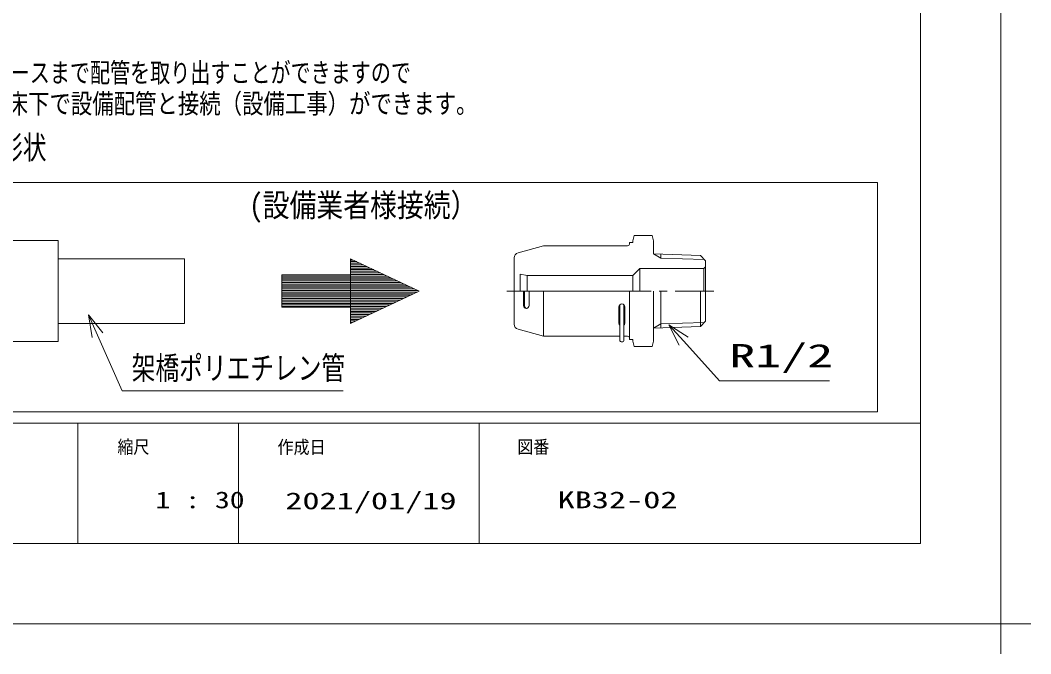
# Model space of a CAD drawing. Units: millimetres on the paper. Extents: x -305 to 305, y -152 to 152.
# Drawn here: x -3.2 to 122.7, y -152.2 to -73.3 of the extents above; entities that cross this region are included whole.
import ezdxf
from ezdxf.enums import TextEntityAlignment as Align

# ---------------------------------------------------------------- set-up
doc = ezdxf.new("R2010")
doc.units = ezdxf.units.MM
doc.linetypes.add('LONG_CHAIN', pattern=[21, 18, -1, 1, -1])
for name, color, linetype, lineweight in [('0-1_RV', 7, 'Continuous', 9), ('0-2_0', 7, 'Continuous', 9), ('0-3_1図面枠', 7, 'Continuous', 9), ('0-4_図面枠', 3, 'Continuous', 9), ('0-5_DEFPOINTS', 7, 'Continuous', 9)]:
    doc.layers.add(name, color=color, linetype=linetype, lineweight=lineweight)
doc.styles.add('ＭＳ ゴシック', font='')
doc.styles.get('ＭＳ ゴシック').set_extended_font_data('MS Gothic')

# ---------------------------------------------------------------- blocks, each defined once
blk = doc.blocks.new('グループ-6')
at = {"layer": '0-3_1図面枠'}
for p, q in [((4200, -2895), (4200, -3045)), ((4275, -2970), (4125, -2970))]:
    blk.add_line(p, q, dxfattribs=at)
blk = doc.blocks.new('_OPEN30')
at = {"layer": '0-2_0'}
blk.add_line((0, 0), (-1, 0), dxfattribs=at)
blk.add_lwpolyline([(-1, 0.2679), (0, 0), (-1, -0.2679)], dxfattribs=at)

msp = doc.modelspace()

# ---------------------------------------------------------------- linework, layer by layer
at = {"layer": '0-1_RV'}
for p, q in [((-36.724, -93.494), (103.637, -93.494)), ((103.637, -93.494), (103.637, -122.086)), ((1.512, -100.735), (-26.696, -100.735)), ((1.512, -100.735), (1.512, -113.332)), ((73.132, -100.769), (73.306, -100.121)), ((73.306, -100.121), (75.551, -100.121)), ((75.551, -100.121), (75.724, -100.769)), ((58.838, -102.269), (62.016, -101.417)), ((62.016, -101.417), (72.484, -101.417)), ((72.7, -100.985), (72.7, -101.201)), ((72.7, -100.985), (73.132, -100.985)), ((73.132, -100.769), (73.132, -100.985)), ((75.724, -102.411), (75.724, -100.769)), ((17.258, -103.001), (1.512, -103.001)), ((17.258, -103.001), (17.258, -111.066)), ((37.944, -103.001), (37.944, -111.066)), ((37.944, -103.001), (46.508, -107.033)), ((38.296, -103.166), (37.944, -103.166)), ((58.358, -102.895), (58.358, -107.033)), ((75.724, -102.411), (76.644, -102.942)), ((75.724, -102.411), (81.557, -102.597)), ((76.644, -102.942), (76.644, -102.44)), ((76.644, -102.942), (82.043, -103.114)), ((81.557, -102.597), (82.204, -103.286)), ((38.72, -103.366), (37.944, -103.366)), ((39.145, -103.566), (37.944, -103.566)), ((39.57, -103.766), (37.944, -103.766)), ((39.995, -103.966), (37.944, -103.966)), ((40.419, -104.166), (37.944, -104.166)), ((40.844, -104.366), (37.944, -104.366)), ((73.132, -105.089), (73.996, -104.225)), ((81.988, -104.225), (73.996, -104.225)), ((73.996, -107.033), (73.996, -104.225)), ((81.988, -104.225), (82.204, -104.009)), ((81.988, -104.225), (81.988, -107.033)), ((82.204, -107.033), (82.204, -103.286)), ((29.38, -105.017), (29.38, -109.05)), ((29.38, -105.017), (29.38, -109.05)), ((37.944, -105.017), (29.38, -105.017)), ((42.543, -105.166), (29.38, -105.166)), ((42.968, -105.366), (29.38, -105.366)), ((43.392, -105.566), (29.38, -105.566)), ((43.817, -105.766), (29.38, -105.766)), ((41.269, -104.566), (37.944, -104.566)), ((41.693, -104.766), (37.944, -104.766)), ((42.118, -104.966), (37.944, -104.966)), ((59.092, -104.938), (59.092, -107.033)), ((59.092, -104.938), (59.95, -105.089)), ((59.95, -105.089), (59.95, -107.033)), ((73.132, -105.089), (59.95, -105.089)), ((73.132, -105.089), (73.132, -107.033)), ((44.242, -105.966), (29.38, -105.966)), ((44.667, -106.166), (29.38, -106.166)), ((45.091, -106.366), (29.38, -106.366)), ((45.516, -106.566), (29.38, -106.566)), ((45.941, -106.766), (29.38, -106.766)), ((46.366, -106.966), (29.38, -106.966)), ((46.508, -107.033), (37.944, -111.066)), ((58.358, -111.172), (58.358, -107.033)), ((59.506, -107.033), (59.506, -108.839)), ((59.618, -107.033), (59.618, -108.839)), ((60.216, -107.033), (60.216, -108.839)), ((62.016, -107.033), (62.016, -112.649)), ((72.7, -113.081), (72.7, -107.033)), ((75.724, -107.033), (75.724, -113.297)), ((76.644, -107.033), (76.644, -111.626)), ((81.557, -107.033), (81.557, -111.47)), ((82.204, -107.033), (82.204, -110.78)), ((46.226, -107.166), (29.38, -107.166)), ((45.802, -107.366), (29.38, -107.366)), ((45.377, -107.566), (29.38, -107.566)), ((44.952, -107.766), (29.38, -107.766)), ((44.528, -107.966), (29.38, -107.966)), ((44.103, -108.166), (29.38, -108.166)), ((43.678, -108.366), (29.38, -108.366)), ((43.253, -108.566), (29.38, -108.566)), ((42.829, -108.766), (29.38, -108.766)), ((42.404, -108.966), (29.38, -108.966)), ((37.944, -109.05), (29.38, -109.05)), ((41.979, -109.166), (37.944, -109.166)), ((41.554, -109.366), (37.944, -109.366)), ((41.13, -109.566), (37.944, -109.566)), ((71.404, -109.01), (71.404, -111.043)), ((71.512, -108.75), (71.512, -113.124)), ((72.031, -108.75), (72.031, -113.124)), ((72.139, -109.01), (72.139, -111.043)), ((40.705, -109.766), (37.944, -109.766)), ((40.28, -109.966), (37.944, -109.966)), ((39.855, -110.166), (37.944, -110.166)), ((39.431, -110.366), (37.944, -110.366)), ((39.006, -110.566), (37.944, -110.566)), ((38.581, -110.766), (37.944, -110.766)), ((81.557, -111.47), (82.204, -110.78)), ((17.258, -111.066), (1.512, -111.066)), ((38.156, -110.966), (37.944, -110.966)), ((58.838, -111.798), (62.016, -112.649)), ((75.724, -111.656), (76.644, -111.125)), ((75.724, -111.656), (81.557, -111.47)), ((76.644, -111.125), (82.043, -110.952)), ((1.512, -113.332), (-26.514, -113.332)), ((62.016, -112.649), (71.512, -112.649)), ((72.031, -112.649), (72.484, -112.649)), ((72.7, -113.081), (73.132, -113.081)), ((73.132, -113.297), (73.132, -113.081)), ((73.132, -113.297), (73.306, -113.945)), ((75.551, -113.945), (75.724, -113.297)), ((73.306, -113.945), (75.551, -113.945)), ((-36.724, -122.086), (103.637, -122.086))]:
    msp.add_line(p, q, dxfattribs=at)
at = {"layer": '0-1_RV', "linetype": 'LONG_CHAIN'}
msp.add_line((57.426, -107.033), (83.234, -107.033), dxfattribs=at)
at = {"layer": '0-1_RV'}
msp.add_lwpolyline([(29.38, -105.017), (29.38, -109.05), (37.944, -109.05), (37.944, -111.066), (46.508, -107.033), (37.944, -103.001), (37.944, -105.017)], close=True, dxfattribs=at)
for points in [[(37.024, -119.475), (9.484, -119.475), (6.42, -112.525)], [(97.661, -118.217), (83.927, -118.217), (79.479, -113.29)]]:
    msp.add_lwpolyline(points, dxfattribs=at)
for centre, radius, start, end in [((72.484, -101.201), 0.216, 270, 0), ((59.006, -102.895), 0.648, 105, 180.00006), ((59.861, -108.839), 0.355, 180, 0), ((59.973, -108.839), 0.355, 180, 260.93138), ((71.772, -109.01), 0.367, 0, 180), ((59.006, -111.172), 0.648, 179.99994, 255), ((71.772, -111.043), 0.367, 180, 225.09913), ((71.772, -111.043), 0.367, 314.90087, 0), ((71.772, -113.124), 0.259, 180, 0), ((72.484, -112.865), 0.216, 0, 90)]:
    msp.add_arc(centre, radius, start, end, dxfattribs=at)
at = {"layer": '0-2_0'}
for p, q in [((3.983, -123.498), (3.983, -138.498)), ((23.983, -123.498), (23.983, -138.498)), ((53.983, -123.498), (53.983, -138.498))]:
    msp.add_line(p, q, dxfattribs=at)
at = {"layer": '0-4_図面枠'}
msp.add_line((-291.017, -123.498), (108.983, -123.498), dxfattribs=at)
msp.add_lwpolyline([(-291.017, -138.498), (108.983, -138.498), (108.983, 138.502), (-291.017, 138.502)], close=True, dxfattribs=at)
at = {"layer": '0-5_DEFPOINTS'}
for q in [(118.983, 148.502), (-301.017, -148.498)]:
    msp.add_line((118.983, -148.498), q, dxfattribs=at)

# ---------------------------------------------------------------- block references
at = {"layer": '0-1_RV', "xscale": 2.77, "yscale": 2.77}
for p, rotation in [((5.302, -109.99), 113.79457), ((77.623, -111.234), 132.07576)]:
    msp.add_blockref('_OPEN30', p, dxfattribs=dict(at, rotation=rotation))
at = {"layer": '0-3_1図面枠', "xscale": 0.05, "yscale": 0.05}
msp.add_blockref('グループ-6', (-91.017, 0.002), dxfattribs=at)
msp.add_blockref('グループ-6', (-91.017, 0.002), dxfattribs=at)

# ---------------------------------------------------------------- texts
at = {"layer": '0-1_RV', "style": 'ＭＳ ゴシック'}
for s, height, width, p in [('●基礎の開口から浴室外スペースまで配管を取り出すことができますので', 2.444, 0.75, (-37.027, -81.765)), ('\u3000SB取付設置後に脱衣室の床下で設備配管と接続（設備工事）ができます。', 2.444, 0.8, (-36.898, -85.623)), ('裏配管先端（２次側）形状', 2.889, 0.75, (-35.397, -91.451)), ('(設備業者様接続）', 2.886, 0.85, (25.334, -98.638)), ('R1/2', 2.886, 1.65, (85.147, -117.393)), ('架橋ポリエチレン管', 2.889, 0.75, (10.683, -118.936))]:
    msp.add_text(s, height=height, dxfattribs=dict(at, width=width)).set_placement(p, align=Align.BOTTOM_LEFT)
at = {"layer": '0-3_1図面枠', "style": 'ＭＳ ゴシック'}
for s, height, width, p in [('縮尺', 1.627, 0.9, (8.896, -127.769)), ('作成日', 1.627, 0.9, (28.857, -127.788)), ('図番', 1.627, 0.9, (58.732, -127.759)), ('1 : 30', 2.092, 1.3, (13.65, -134.737)), ('2021/01/19', 2.092, 1.5, (29.822, -134.861)), ('KB32-02', 2.092, 1.5, (63.761, -134.737))]:
    msp.add_text(s, height=height, dxfattribs=dict(at, width=width)).set_placement(p, align=Align.BOTTOM_LEFT)

doc.saveas('drawing.dxf')
